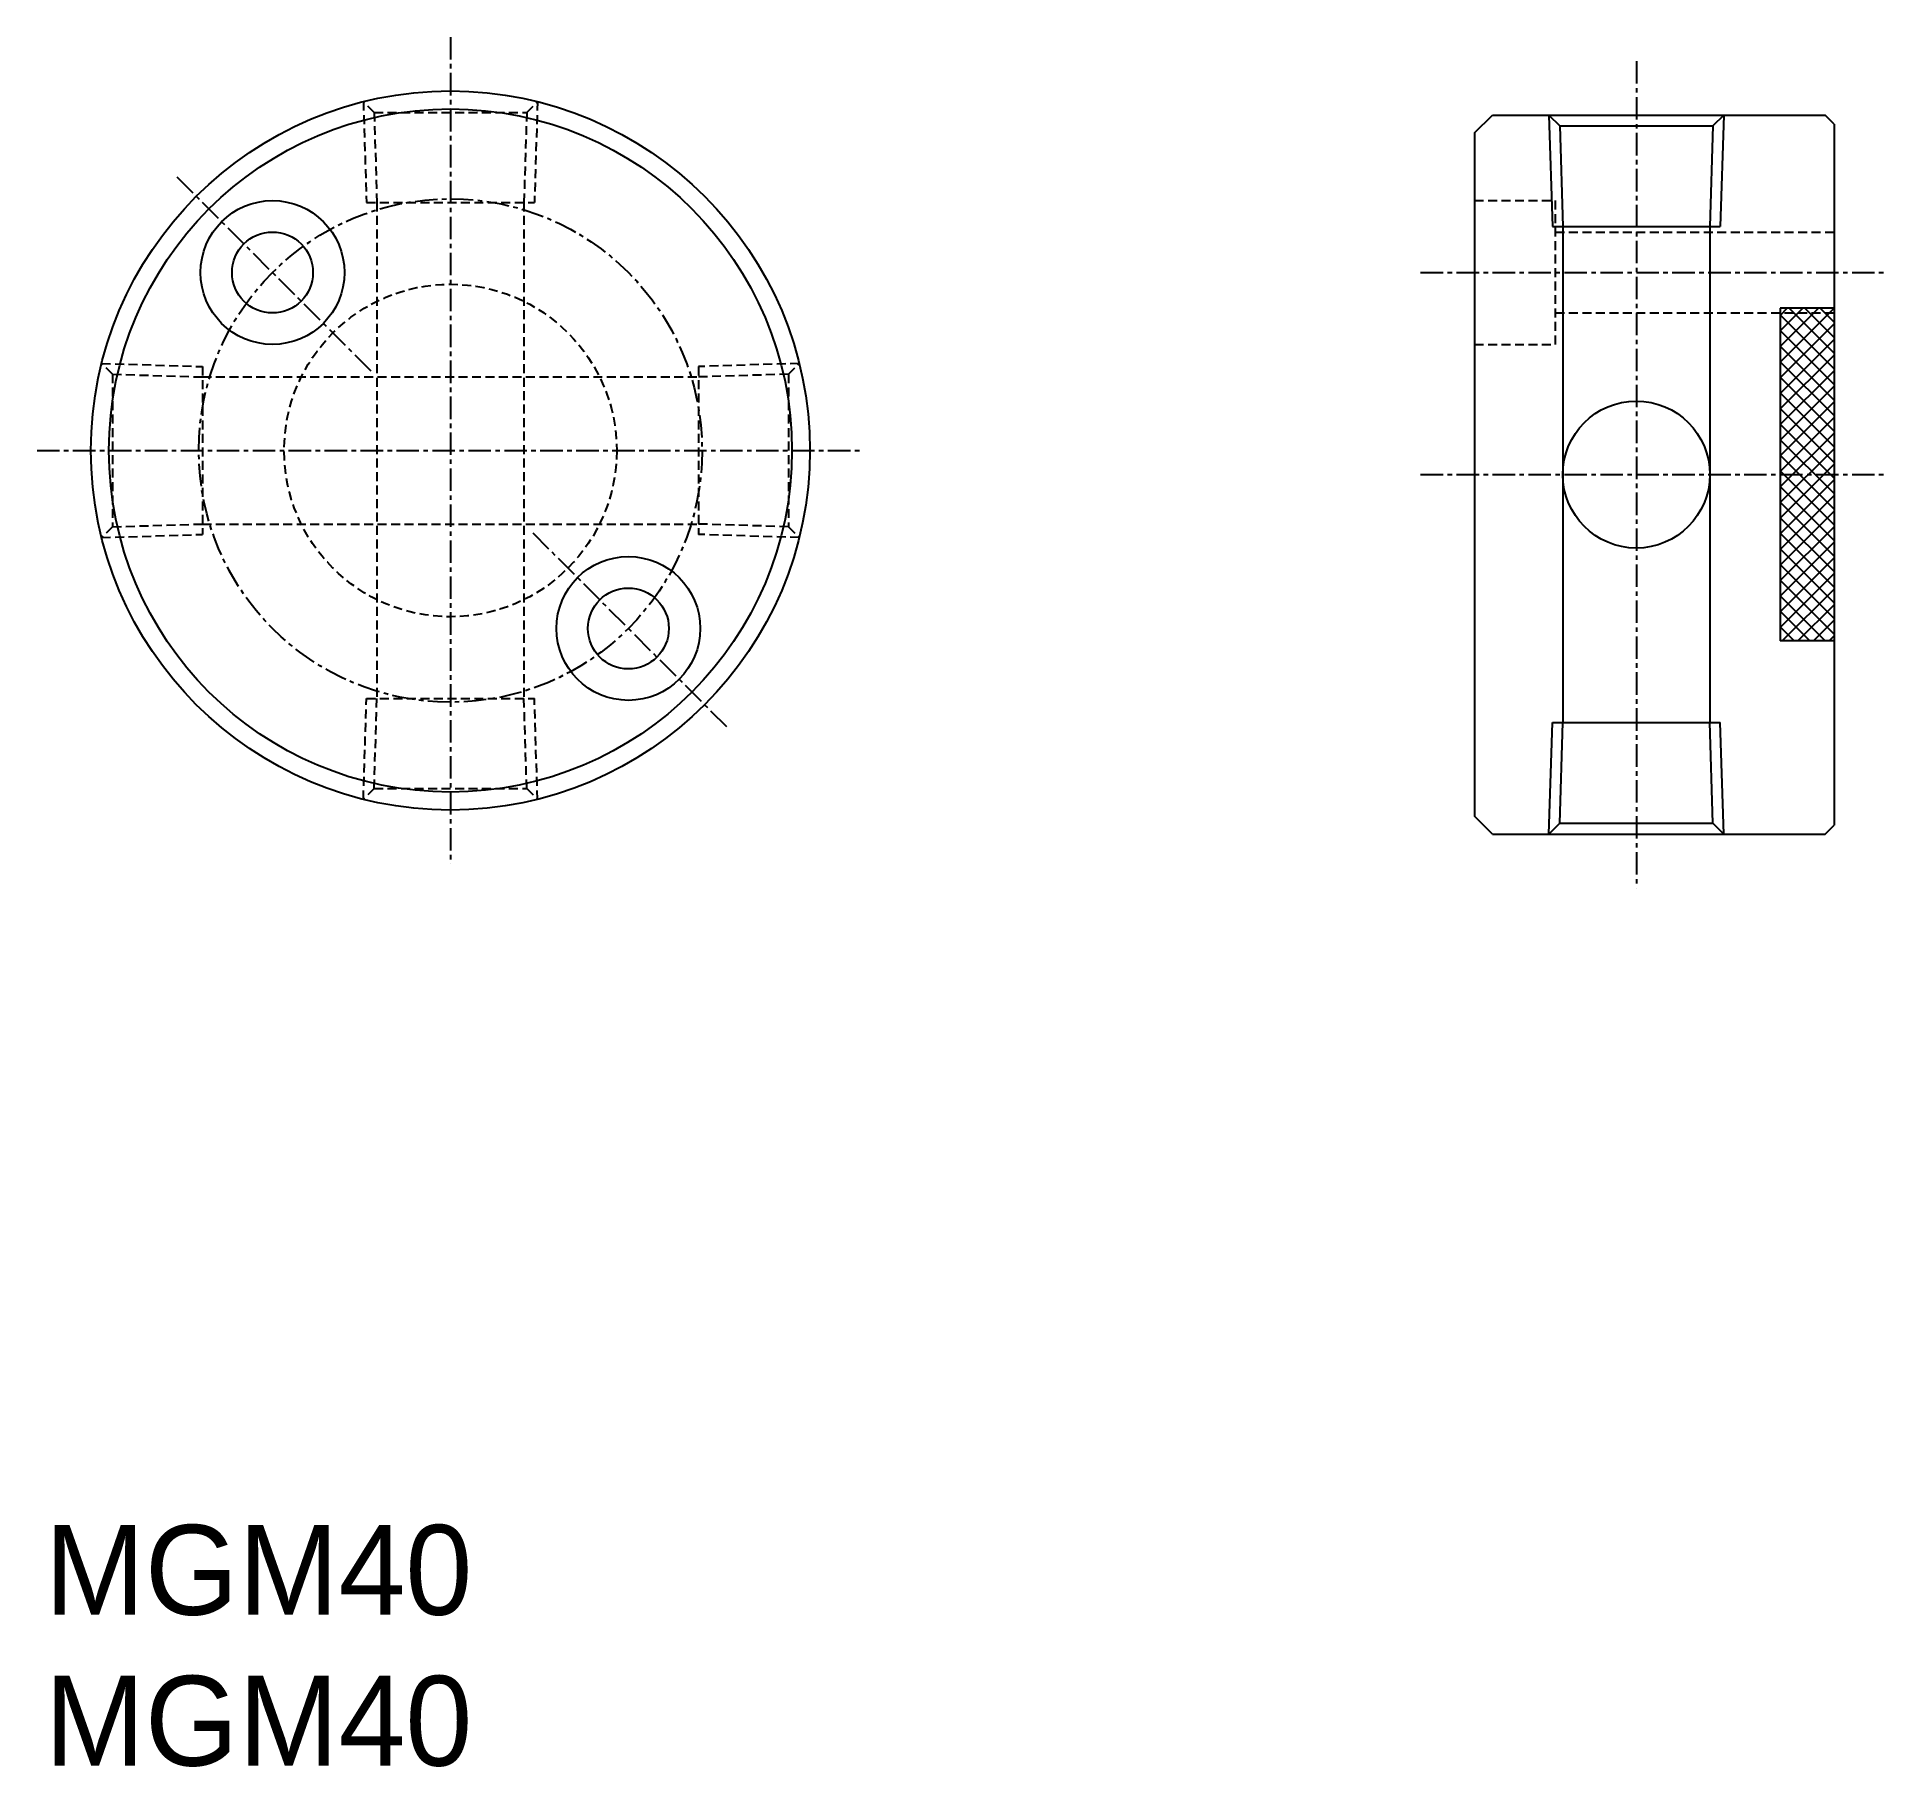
# Model space of a CAD drawing. Extents: x 67 to 170, y 176 to 272.
import ezdxf

# ---------------------------------------------------------------- set-up
doc = ezdxf.new("R2010")
doc.units = 0
doc.linetypes.add('CENTER', pattern=[2, 1.25, -0.25, 0.25, -0.25])
doc.linetypes.add('DASHED', pattern=[0.75, 0.5, -0.25])
doc.layers.get('0').update_dxf_attribs({"linetype": 'CONTINUOUS'})
doc.layers.add('CENTER', color=1, linetype='CENTER')

msp = doc.modelspace()

# ---------------------------------------------------------------- linework, layer by layer
at = {"color": 3, "linetype": 'DASHED'}
for p, q in [((85.30911995436786, 268.8158765419419), (85.48424960790834, 263.2116943927774)), ((85.90900053455653, 268.2116943927774), (85.30911995436786, 268.8158765419419)), ((94.40000097934747, 268.2116943927774), (94.99988155953614, 268.8158765419419)), ((94.99988155953614, 268.8158765419419), (94.82475190599577, 263.2116943927774)), ((85.90900053455653, 268.2116943927774), (94.40740521423427, 268.2116943927774)), ((85.90900053455653, 268.2116943927774), (86.06524960790836, 263.2116943927774)), ((94.4000009793477, 268.2116943927778), (94.2437519059958, 263.2116943927774)), ((85.48424960790834, 263.2116943927774), (94.82475190599577, 263.2116943927774)), ((86.06524960790836, 263.2116943927774), (86.06524960791, 235.6116943927776)), ((94.2437519059958, 263.2116943927774), (94.2437519059958, 235.6116943927776)), ((147.1300820701022, 263.3111893293892), (151.6300820701022, 263.3111893293892)), ((151.6300820701021, 255.3111893293894), (151.6300820701022, 263.3111893293892)), ((151.6300820701022, 261.5611893293892), (167.1300820701022, 261.5611893293892)), ((151.6300820701022, 257.0611893293892), (167.1300820701022, 257.0611893293892)), ((147.1300820701022, 255.3111893293894), (151.6300820701021, 255.3111893293894)), ((70.75031860778768, 254.2570751953618), (76.35450075695195, 254.0819455418214)), ((71.354500756952, 253.6571946151731), (70.75031860778762, 254.2570751953618)), ((71.354500756952, 253.6571946151731), (71.354500756952, 245.1587899354954)), ((71.35450075695204, 253.6571946151731), (76.35450075695195, 253.5009455418214)), ((76.35450075695195, 254.0819455418214), (76.35450075695195, 244.7414432437339)), ((76.35450075695195, 253.5009455418214), (103.954500756952, 253.5009455418214)), ((109.5586829061163, 254.2570751953618), (103.954500756952, 254.0819455418214)), ((103.954500756952, 254.0819455418214), (103.954500756952, 244.7414432437339)), ((108.9545007569519, 253.6571946151731), (103.954500756952, 253.5009455418214)), ((108.9545007569519, 253.6571946151731), (109.5586829061163, 254.2570751953618)), ((108.9545007569519, 253.6571946151731), (108.9545007569519, 245.1587899354954)), ((71.354500756952, 245.1661941703822), (70.75031860778762, 244.5663135901936)), ((71.35450075695181, 245.1661941703819), (76.35450075695195, 245.3224432437338)), ((76.35450075695195, 245.3224432437338), (103.954500756952, 245.3224432437338)), ((108.9545007569522, 245.1661941703819), (103.954500756952, 245.3224432437338)), ((108.9545007569519, 245.1661941703822), (109.5586829061163, 244.5663135901936)), ((70.75031860778762, 244.5663135901936), (76.35450075695195, 244.7414432437339)), ((109.5586829061163, 244.5663135901936), (103.954500756952, 244.7414432437339)), ((85.30911995436786, 230.0075122436134), (85.48424960790834, 235.6116943927776)), ((85.48424960790834, 235.6116943927776), (94.82475190599577, 235.6116943927776)), ((85.90900053455653, 230.6116943927775), (86.06524960790836, 235.6116943927776)), ((94.4000009793477, 230.6116943927775), (94.2437519059958, 235.6116943927776)), ((94.99988155953614, 230.0075122436131), (94.82475190599577, 235.6116943927776)), ((85.90900053455653, 230.6116943927775), (85.30911995436786, 230.0075122436134)), ((85.90900053455653, 230.6116943927775), (94.40740521423427, 230.6116943927775)), ((94.40000097934747, 230.6116943927775), (94.99988155953614, 230.0075122436134))]:
    msp.add_line(p, q, dxfattribs=at)
at = {"color": 7, "linetype": 'CONTINUOUS'}
for p, q in [((147.1300820701022, 267.0732472837893), (148.1300820701022, 268.0732472837893)), ((148.1300820701022, 268.0732472837893), (166.6300820701022, 268.0732472837893)), ((151.2660820701022, 268.0732472837893), (151.8658238908509, 267.4735054630406)), ((160.9940820701025, 268.0732472837893), (160.3943402493539, 267.4735054630406)), ((167.1300820701022, 267.5732472837893), (166.6300820701022, 268.0732472837893)), ((147.1300820701022, 267.0732472837893), (147.1300820701022, 229.0732472837893)), ((151.8658238908509, 267.4735054630406), (152.0408309210586, 261.8732472837892)), ((151.8658238908509, 267.4735054630406), (160.3943402493539, 267.4735054630406)), ((160.3943402493539, 267.4735054630406), (160.2193332191461, 261.8732472837892)), ((167.1300820701022, 267.5732472837893), (167.1300820701022, 228.5732472837893)), ((151.4598309210587, 261.8732472837892), (160.8003332191462, 261.8732472837892)), ((152.0408309210586, 261.8732472837892), (152.0408309210601, 234.273247283789)), ((160.2193332191461, 261.8732472837892), (160.2193332191461, 234.273247283789)), ((164.1300820701022, 257.3232472837891), (164.1300820701022, 238.8232472837893)), ((167.1300820701022, 257.3232472837891), (164.1300820701022, 257.3232472837891)), ((167.1300820701022, 238.8232472837893), (164.1300820701022, 238.8232472837893)), ((151.4598309210587, 234.273247283789), (160.8003332191462, 234.273247283789)), ((151.865823890851, 228.6729891045379), (152.0408309210586, 234.273247283789)), ((160.3943402493539, 228.6729891045379), (160.2193332191461, 234.273247283789)), ((148.1300820701022, 228.0732472837893), (147.1300820701022, 229.0732472837893)), ((151.2660820701022, 228.0732472837893), (151.8658238908509, 228.6729891045379)), ((151.8658238908509, 228.6729891045379), (160.3943402493539, 228.6729891045379)), ((160.9940820701025, 228.0732472837893), (160.3943402493539, 228.6729891045379)), ((148.1300820701022, 228.0732472837893), (166.6300820701022, 228.0732472837893)), ((166.6300820701022, 228.0732472837893), (167.1300820701022, 228.5732472837893))]:
    msp.add_line(p, q, dxfattribs=at)
at = {"color": 3, "linetype": 'CONTINUOUS'}
for p, q in [((151.2660820701022, 268.0732472837893), (151.4598309210587, 261.8732472837892)), ((160.9940820701023, 268.0732472837893), (160.8003332191462, 261.8732472837892)), ((164.1300820701022, 256.0590221186004), (165.3943072352911, 257.3232472837891)), ((164.1300820701022, 255.1912267232363), (166.2621026306551, 257.3232472837891)), ((164.1300820701022, 254.3234313278723), (167.1298980260188, 257.3232472837891)), ((164.1300820701022, 256.9268175139644), (164.5265118399271, 257.3232472837891)), ((167.1300820701022, 253.9556359325087), (164.1300820701022, 256.9556359325084)), ((164.1300820701022, 253.4556359325085), (167.1300820701022, 256.4556359325085)), ((167.1300820701022, 254.8234313278725), (164.6302661141857, 257.3232472837891)), ((167.1300820701022, 255.6912267232365), (165.4980615095498, 257.3232472837891)), ((167.1300820701022, 256.5590221186007), (166.3658569049137, 257.3232472837891)), ((167.1300820701022, 253.0878405371447), (164.1300820701022, 256.0878405371444)), ((164.1300820701022, 252.5878405371444), (167.1300820701022, 255.5878405371448)), ((167.1300820701022, 252.2200451417803), (164.1300820701022, 255.2200451417807)), ((164.1300820701022, 251.7200451417805), (167.1300820701022, 254.7200451417807)), ((167.1300820701022, 251.3522497464165), (164.1300820701022, 254.3522497464165)), ((164.1300820701022, 250.8522497464165), (167.1300820701022, 253.8522497464167)), ((167.1300820701022, 250.4844543510524), (164.1300820701022, 253.4844543510524)), ((164.1300820701022, 249.9844543510524), (167.1300820701022, 252.9844543510524)), ((167.1300820701022, 249.6166589556884), (164.1300820701022, 252.6166589556885)), ((164.1300820701022, 249.1166589556884), (167.1300820701022, 252.1166589556887)), ((167.1300820701022, 248.7488635603245), (164.1300820701022, 251.7488635603247)), ((164.1300820701022, 248.2488635603244), (167.1300820701022, 251.2488635603247)), ((167.1300820701022, 247.8810681649604), (164.1300820701022, 250.8810681649606)), ((164.1300820701022, 247.3810681649605), (167.1300820701022, 250.3810681649607)), ((167.1300820701022, 247.0132727695963), (164.1300820701022, 250.0132727695967)), ((164.1300820701022, 246.5132727695964), (167.1300820701022, 249.5132727695966)), ((167.1300820701022, 246.1454773742324), (164.1300820701022, 249.1454773742324)), ((164.1300820701022, 245.6454773742323), (167.1300820701022, 248.6454773742325)), ((167.1300820701022, 245.2776819788684), (164.1300820701022, 248.2776819788686)), ((164.1300820701022, 244.7776819788685), (167.1300820701022, 247.7776819788686)), ((167.1300820701022, 244.4098865835043), (164.1300820701022, 247.4098865835045)), ((164.1300820701022, 243.9098865835044), (167.1300820701022, 246.9098865835046)), ((167.1300820701022, 243.5420911881404), (164.1300820701022, 246.5420911881404)), ((164.1300820701022, 243.0420911881403), (167.1300820701022, 246.0420911881405)), ((167.1300820701022, 242.6742957927764), (164.1300820701022, 245.6742957927763)), ((164.1300820701022, 242.1742957927761), (167.1300820701022, 245.1742957927766)), ((167.1300820701022, 241.8065003974124), (164.1300820701022, 244.8065003974124)), ((164.1300820701022, 241.3065003974121), (167.1300820701022, 244.3065003974123)), ((167.1300820701022, 240.9387050020481), (164.1300820701022, 243.9387050020484)), ((164.1300820701022, 240.4387050020484), (167.1300820701022, 243.4387050020484)), ((167.1300820701022, 240.0709096066842), (164.1300820701022, 243.0709096066844)), ((164.1300820701022, 239.5709096066843), (167.1300820701022, 242.5709096066844)), ((167.1300820701022, 239.20311421132), (164.1300820701022, 242.2031142113203)), ((166.6421536022692, 238.8232472837893), (164.1300820701022, 241.3353188159562)), ((164.2502151425714, 238.8232472837893), (167.1300820701022, 241.7031142113204)), ((165.7743582069051, 238.8232472837893), (164.1300820701022, 240.4675234205923)), ((165.1180105379354, 238.823247283789), (167.1300820701024, 240.8353188159563)), ((165.9858059332993, 238.8232472837893), (167.1300820701022, 239.9675234205921)), ((164.9065628115411, 238.8232472837893), (164.1300820701022, 239.599728025228)), ((166.8536013286631, 238.8232472837893), (167.1300820701024, 239.0997280252283)), ((151.2660820701022, 228.0732472837893), (151.4598309210587, 234.273247283789)), ((160.9940820701023, 228.0732472837893), (160.8003332191462, 234.273247283789))]:
    msp.add_line(p, q, dxfattribs=at)
at = {"color": 7, "linetype": 'CONTINUOUS'}
for centre, radius in [((90.15450075695202, 249.4116943927775), 20), ((90.15450075695202, 249.4116943927775), 19), ((80.25500582034039, 259.3111893293892), 4), ((80.25500582034039, 259.3111893293892), 2.25), ((156.1300820701022, 248.0732472837893), 4.089251149042834), ((100.053995693564, 239.5121994561664), 4), ((100.053995693564, 239.5121994561664), 2.25)]:
    msp.add_circle(centre, radius, dxfattribs=at)
at = {"color": 3, "linetype": 'DASHED'}
msp.add_circle((90.15450075695202, 249.4116943927775), 9.25, dxfattribs=at)
at = {"layer": 'CENTER', "color": 1, "linetype": 'CENTER'}
for p, q in [((90.15450075695202, 272.4116943927775), (90.15450075695202, 226.4116943927775)), ((156.1300820701022, 271.0732472837893), (156.1300820701022, 225.0732472837893)), ((85.73508337453607, 253.8311117751935), (74.77492826614468, 264.791266883585)), ((144.1300820701022, 259.3111893293892), (170.1300820701021, 259.3111893293892)), ((67.154500756952, 249.4116943927775), (113.1545007569519, 249.4116943927775)), ((144.1300820701022, 248.0732472837893), (170.1300820701022, 248.0732472837893)), ((105.5340732477599, 234.0321219019708), (94.57391813936808, 244.9922770103619))]:
    msp.add_line(p, q, dxfattribs=at)
msp.add_circle((90.15450075695202, 249.4116943927775), 14, dxfattribs=at)

# ---------------------------------------------------------------- texts
at = {"color": 7, "linetype": 'CONTINUOUS'}
for p in [(67.59205891055358, 184.6448747760643), (67.59205891055358, 176.2513494912186)]:
    msp.add_text('MGM40', height=5, dxfattribs=at).set_placement(p)

doc.saveas('drawing.dxf')
